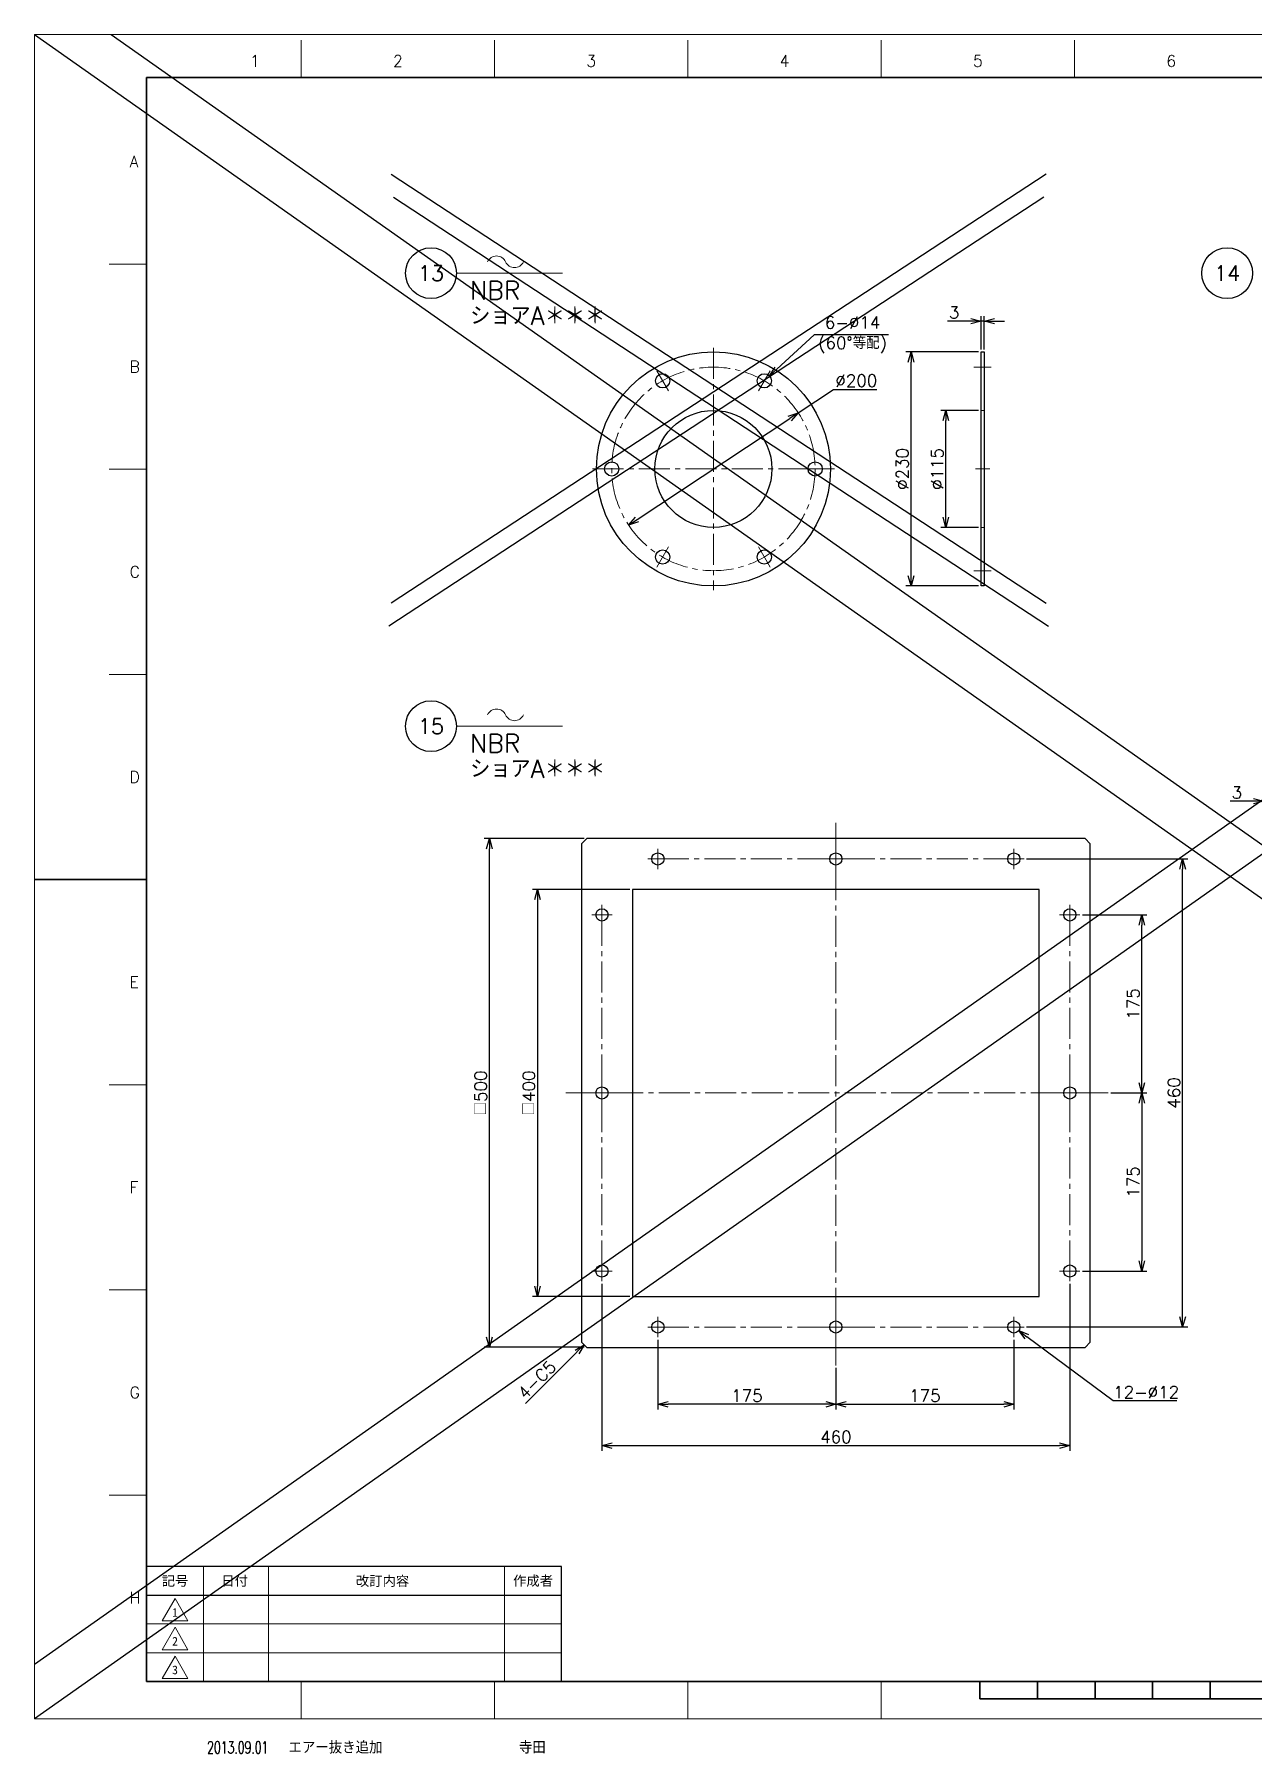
# Model space of a CAD drawing. Header units: millimetres. Extents: x 0 to 4931, y -34 to 1655.
# Drawn here: x 0 to 1198, y -34 to 1655 of the extents above; entities that cross this region are included whole.
import ezdxf
from ezdxf import colors
from ezdxf.entities.mleader import LeaderData, LeaderLine
from ezdxf.enums import TextEntityAlignment as Align
from ezdxf.math import Vec2, Vec3

# ---------------------------------------------------------------- set-up
doc = ezdxf.new("R2010")
doc.units = ezdxf.units.MM
doc.header["$LTSCALE"] = 1.6
doc.header["$PDMODE"] = 99
doc.header["$PDSIZE"] = 1
doc.linetypes.add('CENTER2', pattern=[28.575, 19.05, -3.175, 3.175, -3.175])
doc.linetypes.add('HIDDEN', pattern=[9.525, 6.35, -3.175])
for name, color, linetype, lineweight in [('01_NORMAL', 7, 'Continuous', 25), ('04_HIDDEN', 2, 'HIDDEN', 13), ('05_CENTER', 4, 'CENTER2', 13), ('07_寸法線', 3, 'Continuous', 9), ('08_DIM', 3, 'Continuous', 13), ('90_FRAME', 5, 'Continuous', 35)]:
    doc.layers.add(name, color=color, linetype=linetype, lineweight=lineweight)
doc.layers.add('10_DRAFT', color=8, linetype='Continuous', lineweight=0, plot=False)
doc.layers.add('91_BLANK', color=5, linetype='Continuous', lineweight=0, plot=False)
doc.styles.add('KSS_TXT', font='txt.shx', dxfattribs={"bigfont": 'extfont2.shx'})
doc.styles.add('MS_G', font='MS Gothic.ttf')
doc.styles.get("Standard").update_dxf_attribs({"font": 'txt.shx', "bigfont": 'extfont2.shx'})
doc.styles.add('表題用', font='MS PGothic.ttf')
doc.dimstyles.new('KSS_DIM', dxfattribs={"dimscale": 4, "dimtxt": 3, "dimasz": 2.5, "dimexe": 1.25, "dimexo": 0.625, "dimtad": 1, "dimdsep": 46, "dimtxsty": 'KSS_TXT', "dimblk": 'OPEN30', "dimcen": 0, "dimazin": 2, "dimtfac": 0.75, "dimtmove": 0, "dimatfit": 3, "dimldrblk": 'OPEN30', "dimfxl": 1.25, "dimtolj": 1, "dimarcsym": 0})
doc.dimstyles.new('KSS_DIM$3', dxfattribs={"dimscale": 4, "dimtxt": 3, "dimasz": 2.5, "dimexe": 1.25, "dimexo": 0.625, "dimtad": 1, "dimtih": 1, "dimtoh": 1, "dimdsep": 46, "dimtxsty": 'KSS_TXT', "dimblk": 'OPEN30', "dimcen": 0, "dimazin": 2, "dimtfac": 0.75, "dimtofl": 0, "dimtmove": 0, "dimatfit": 3, "dimldrblk": 'OPEN30', "dimfxl": 1.25, "dimtolj": 1, "dimarcsym": 0})

# ---------------------------------------------------------------- blocks, each defined once
blk = doc.blocks.new('AM_BALLOON1')
at = {"transparency": 16777216}
blk.add_circle((0, 0), 5, dxfattribs=at)
blk.add_attdef('B_NUMBER', text='', height=3, dxfattribs=at).set_placement((0, 0), align=Align.MIDDLE_CENTER)
blk = doc.blocks.new('_OPEN')
at = {"color": 0, "linetype": 'ByBlock'}
for p, q in [((-1, 0.17), (0, 0)), ((0, 0), (-1, -0.17)), ((0, 0), (-1, 0))]:
    blk.add_line(p, q, dxfattribs=at)
blk = doc.blocks.new('p1ba05')
for centre, start, end in [((-2.95, 0.29), 24.2276, 155.5758), ((0, 1.62), 204.2276, 335.5758)]:
    blk.add_arc(centre, 1.62, start, end)
blk = doc.blocks.new('_Open30')
at = {"color": 0, "linetype": 'ByBlock', "lineweight": -2}
for p, q in [((-1, 0.27), (0, 0)), ((0, 0), (-1, -0.27)), ((0, 0), (-1, 0))]:
    blk.add_line(p, q, dxfattribs=at)
blk = doc.blocks.new('*D147')
at = {"layer": '08_DIM', "color": 0, "lineweight": -2, "transparency": 16777216}
for p, q in [((1030.6, 790.1), (1093.9, 790.1)), ((1088.9, 625.1), (1088.9, 780.1)), ((1058.3, 615.1), (1093.9, 615.1))]:
    blk.add_line(p, q, dxfattribs=at)
at = {"layer": 'Defpoints', "color": 0, "transparency": 16777216}
for p in [(1028.1, 790.1), (1088.9, 790.1), (1055.8, 615.1)]:
    blk.add_point(p, dxfattribs=at)
at = {"layer": '08_DIM', "color": 0, "lineweight": -2, "transparency": 16777216, "xscale": 10, "yscale": 10, "zscale": 10}
for p, rotation in [((1088.9, 790.1), 90), ((1088.9, 615.1), 270)]:
    blk.add_blockref('_Open30', p, dxfattribs=dict(at, rotation=rotation))
at = {"layer": '08_DIM', "color": 0, "transparency": 16777216, "insert": (1080.4, 702.6), "char_height": 12, "attachment_point": 5, "rotation": 90, "style": 'KSS_TXT'}
blk.add_mtext('\\A1;175', dxfattribs=at)
blk = doc.blocks.new('*D148')
at = {"layer": '08_DIM', "color": 0, "lineweight": -2, "transparency": 16777216}
for p, q in [((1058.3, 615.1), (1093.9, 615.1)), ((1088.9, 605.1), (1088.9, 450.1)), ((1030.6, 440.1), (1093.9, 440.1))]:
    blk.add_line(p, q, dxfattribs=at)
at = {"layer": 'Defpoints', "color": 0, "transparency": 16777216}
for p in [(1055.8, 615.1), (1028.1, 440.1), (1088.9, 440.1)]:
    blk.add_point(p, dxfattribs=at)
at = {"layer": '08_DIM', "color": 0, "lineweight": -2, "transparency": 16777216, "xscale": 10, "yscale": 10, "zscale": 10}
for p, rotation in [((1088.9, 615.1), 90), ((1088.9, 440.1), 270)]:
    blk.add_blockref('_Open30', p, dxfattribs=dict(at, rotation=rotation))
at = {"layer": '08_DIM', "color": 0, "transparency": 16777216, "insert": (1080.4, 527.6), "char_height": 12, "attachment_point": 5, "rotation": 90, "style": 'KSS_TXT'}
blk.add_mtext('\\A1;175', dxfattribs=at)
blk = doc.blocks.new('*D149')
at = {"layer": '08_DIM', "color": 0, "lineweight": -2, "transparency": 16777216}
for p, q in [((975.6, 845.1), (1134, 845.1)), ((1129, 395.1), (1129, 835.1)), ((975.6, 385.1), (1134, 385.1))]:
    blk.add_line(p, q, dxfattribs=at)
at = {"layer": 'Defpoints', "color": 0, "transparency": 16777216}
for p in [(973.1, 845.1), (1129, 845.1), (973.1, 385.1)]:
    blk.add_point(p, dxfattribs=at)
at = {"layer": '08_DIM', "color": 0, "lineweight": -2, "transparency": 16777216, "xscale": 10, "yscale": 10, "zscale": 10}
for p, rotation in [((1129, 845.1), 90), ((1129, 385.1), 270)]:
    blk.add_blockref('_Open30', p, dxfattribs=dict(at, rotation=rotation))
at = {"layer": '08_DIM', "color": 0, "transparency": 16777216, "insert": (1120.5, 615.1), "char_height": 12, "attachment_point": 5, "rotation": 90, "style": 'KSS_TXT'}
blk.add_mtext('\\A1;460', dxfattribs=at)
blk = doc.blocks.new('*D150')
at = {"layer": '08_DIM', "color": 0, "lineweight": -2, "transparency": 16777216}
for p, q in [((613.1, 372.6), (613.1, 304.1)), ((788.1, 344.8), (788.1, 304.1)), ((778.1, 309.1), (623.1, 309.1))]:
    blk.add_line(p, q, dxfattribs=at)
at = {"layer": 'Defpoints', "color": 0, "transparency": 16777216}
for p in [(613.1, 375.1), (788.1, 347.3), (613.1, 309.1)]:
    blk.add_point(p, dxfattribs=at)
at = {"layer": '08_DIM', "color": 0, "lineweight": -2, "transparency": 16777216, "xscale": 10, "yscale": 10, "zscale": 10, "rotation": 180}
blk.add_blockref('_Open30', (613.1, 309.1), dxfattribs=at)
at = {"layer": '08_DIM', "color": 0, "lineweight": -2, "transparency": 16777216, "xscale": 10, "yscale": 10, "zscale": 10}
blk.add_blockref('_Open30', (788.1, 309.1), dxfattribs=at)
at = {"layer": '08_DIM', "color": 0, "transparency": 16777216, "insert": (700.6, 317.6), "char_height": 12, "attachment_point": 5, "style": 'KSS_TXT'}
blk.add_mtext('\\A1;175', dxfattribs=at)
blk = doc.blocks.new('*D151')
at = {"layer": '08_DIM', "color": 0, "lineweight": -2, "transparency": 16777216}
for p, q in [((963.1, 372.6), (963.1, 304.1)), ((788.1, 344.8), (788.1, 304.1)), ((798.1, 309.1), (953.1, 309.1))]:
    blk.add_line(p, q, dxfattribs=at)
at = {"layer": 'Defpoints', "color": 0, "transparency": 16777216}
for p in [(963.1, 375.1), (788.1, 347.3), (963.1, 309.1)]:
    blk.add_point(p, dxfattribs=at)
at = {"layer": '08_DIM', "color": 0, "lineweight": -2, "transparency": 16777216, "xscale": 10, "yscale": 10, "zscale": 10, "rotation": 180}
blk.add_blockref('_Open30', (788.1, 309.1), dxfattribs=at)
at = {"layer": '08_DIM', "color": 0, "lineweight": -2, "transparency": 16777216, "xscale": 10, "yscale": 10, "zscale": 10}
blk.add_blockref('_Open30', (963.1, 309.1), dxfattribs=at)
at = {"layer": '08_DIM', "color": 0, "transparency": 16777216, "insert": (875.6, 317.6), "char_height": 12, "attachment_point": 5, "style": 'KSS_TXT'}
blk.add_mtext('\\A1;175', dxfattribs=at)
blk = doc.blocks.new('*D152')
at = {"layer": '08_DIM', "color": 0, "lineweight": -2, "transparency": 16777216}
for p, q in [((558.1, 427.6), (558.1, 263.5)), ((1018.1, 427.6), (1018.1, 263.5)), ((568.1, 268.5), (1008.1, 268.5))]:
    blk.add_line(p, q, dxfattribs=at)
at = {"layer": 'Defpoints', "color": 0, "transparency": 16777216}
for p in [(558.1, 430.1), (1018.1, 430.1), (1018.1, 268.5)]:
    blk.add_point(p, dxfattribs=at)
at = {"layer": '08_DIM', "color": 0, "lineweight": -2, "transparency": 16777216, "xscale": 10, "yscale": 10, "zscale": 10, "rotation": 180}
blk.add_blockref('_Open30', (558.1, 268.5), dxfattribs=at)
at = {"layer": '08_DIM', "color": 0, "lineweight": -2, "transparency": 16777216, "xscale": 10, "yscale": 10, "zscale": 10}
blk.add_blockref('_Open30', (1018.1, 268.5), dxfattribs=at)
at = {"layer": '08_DIM', "color": 0, "transparency": 16777216, "insert": (788.1, 277), "char_height": 12, "attachment_point": 5, "style": 'KSS_TXT'}
blk.add_mtext('\\A1;460', dxfattribs=at)
blk = doc.blocks.new('*D153')
at = {"layer": '08_DIM', "color": 0, "lineweight": -2, "transparency": 16777216}
for p, q in [((585.6, 815.1), (489.7, 815.1)), ((494.7, 805.1), (494.7, 425.1)), ((585.6, 415.1), (489.7, 415.1))]:
    blk.add_line(p, q, dxfattribs=at)
at = {"layer": 'Defpoints', "color": 0, "transparency": 16777216}
for p in [(588.1, 815.1), (494.7, 415.1), (588.1, 415.1)]:
    blk.add_point(p, dxfattribs=at)
at = {"layer": '08_DIM', "color": 0, "lineweight": -2, "transparency": 16777216, "xscale": 10, "yscale": 10, "zscale": 10}
for p, rotation in [((494.7, 815.1), 90), ((494.7, 415.1), 270)]:
    blk.add_blockref('_Open30', p, dxfattribs=dict(at, rotation=rotation))
at = {"layer": '08_DIM', "color": 0, "transparency": 16777216, "insert": (486.2, 615.1), "char_height": 12, "attachment_point": 5, "rotation": 90, "style": 'KSS_TXT'}
blk.add_mtext('\\A1;□400', dxfattribs=at)
blk = doc.blocks.new('*D154')
at = {"layer": '08_DIM', "color": 0, "lineweight": -2, "transparency": 16777216}
for p, q in [((540.6, 865.1), (442.4, 865.1)), ((447.4, 375.1), (447.4, 855.1)), ((540.6, 365.1), (442.4, 365.1))]:
    blk.add_line(p, q, dxfattribs=at)
at = {"layer": 'Defpoints', "color": 0, "transparency": 16777216}
for p in [(447.4, 865.1), (543.1, 865.1), (543.1, 365.1)]:
    blk.add_point(p, dxfattribs=at)
at = {"layer": '08_DIM', "color": 0, "lineweight": -2, "transparency": 16777216, "xscale": 10, "yscale": 10, "zscale": 10}
for p, rotation in [((447.4, 865.1), 90), ((447.4, 365.1), 270)]:
    blk.add_blockref('_Open30', p, dxfattribs=dict(at, rotation=rotation))
at = {"layer": '08_DIM', "color": 0, "transparency": 16777216, "insert": (438.9, 615.1), "char_height": 12, "attachment_point": 5, "rotation": 90, "style": 'KSS_TXT'}
blk.add_mtext('\\A1;□500', dxfattribs=at)
blk = doc.blocks.new('*D155')
at = {"layer": '08_DIM', "color": 0, "lineweight": -2, "transparency": 16777216}
for p, q in [((1198.8, 901.9), (1175.8, 901.9)), ((1208.8, 867.6), (1208.8, 906.9)), ((1211.8, 901.9), (1208.8, 901.9)), ((1211.8, 867.6), (1211.8, 906.9)), ((1221.8, 901.9), (1231.8, 901.9))]:
    blk.add_line(p, q, dxfattribs=at)
at = {"layer": 'Defpoints', "color": 0, "transparency": 16777216}
for p in [(1208.8, 901.9), (1208.8, 865.1), (1211.8, 865.1)]:
    blk.add_point(p, dxfattribs=at)
at = {"layer": '08_DIM', "color": 0, "lineweight": -2, "transparency": 16777216, "xscale": 10, "yscale": 10, "zscale": 10}
blk.add_blockref('_Open30', (1208.8, 901.9), dxfattribs=at)
at = {"layer": '08_DIM', "color": 0, "lineweight": -2, "transparency": 16777216, "xscale": 10, "yscale": 10, "zscale": 10, "rotation": 180}
blk.add_blockref('_Open30', (1211.8, 901.9), dxfattribs=at)
at = {"layer": '08_DIM', "color": 0, "transparency": 16777216, "insert": (1182.3, 910.4), "char_height": 12, "attachment_point": 5, "style": 'KSS_TXT'}
blk.add_mtext('\\A1;3', dxfattribs=at)
blk = doc.blocks.new('*D166')
at = {"layer": '08_DIM', "color": 0, "lineweight": -2, "transparency": 16777216}
for p, q in [((1060.7, 312.5), (975.9, 375.5)), ((1123.2, 312.5), (1060.7, 312.5))]:
    blk.add_line(p, q, dxfattribs=at)
at = {"layer": 'Defpoints', "color": 0, "transparency": 16777216}
for p in [(958.3, 388.7), (967.9, 381.5)]:
    blk.add_point(p, dxfattribs=at)
at = {"layer": '08_DIM', "color": 0, "lineweight": -2, "transparency": 16777216, "xscale": 10, "yscale": 10, "zscale": 10, "rotation": 143.3465604900613}
blk.add_blockref('_Open30', (967.9, 381.5), dxfattribs=at)
at = {"layer": '08_DIM', "color": 0, "transparency": 16777216, "insert": (1093.2, 321), "char_height": 12, "attachment_point": 5, "style": 'KSS_TXT'}
blk.add_mtext('\\A1;12-%%C12', dxfattribs=at)
blk = doc.blocks.new('*D167')
at = {"layer": '08_DIM', "color": 0, "lineweight": -2, "transparency": 16777216}
for p, q in [((928.4, 1285.9), (891.2, 1285.9)), ((896.2, 1180.9), (896.2, 1275.9)), ((928.4, 1170.9), (891.2, 1170.9))]:
    blk.add_line(p, q, dxfattribs=at)
at = {"layer": 'Defpoints', "color": 0, "transparency": 16777216}
for p in [(896.2, 1285.9), (930.9, 1285.9), (930.9, 1170.9)]:
    blk.add_point(p, dxfattribs=at)
at = {"layer": '08_DIM', "color": 0, "lineweight": -2, "transparency": 16777216, "xscale": 10, "yscale": 10, "zscale": 10}
for p, rotation in [((896.2, 1285.9), 90), ((896.2, 1170.9), 270)]:
    blk.add_blockref('_Open30', p, dxfattribs=dict(at, rotation=rotation))
at = {"layer": '08_DIM', "color": 0, "transparency": 16777216, "insert": (887.7, 1228.4), "char_height": 12, "attachment_point": 5, "rotation": 90, "style": 'KSS_TXT'}
blk.add_mtext('\\A1;%%C115', dxfattribs=at)
blk = doc.blocks.new('*D168')
at = {"layer": '08_DIM', "color": 0, "lineweight": -2, "transparency": 16777216}
for p, q in [((928.4, 1343.4), (857, 1343.4)), ((862, 1123.4), (862, 1333.4)), ((928.4, 1113.4), (857, 1113.4))]:
    blk.add_line(p, q, dxfattribs=at)
at = {"layer": 'Defpoints', "color": 0, "transparency": 16777216}
for p in [(862, 1343.4), (930.9, 1343.4), (930.9, 1113.4)]:
    blk.add_point(p, dxfattribs=at)
at = {"layer": '08_DIM', "color": 0, "lineweight": -2, "transparency": 16777216, "xscale": 10, "yscale": 10, "zscale": 10}
for p, rotation in [((862, 1343.4), 90), ((862, 1113.4), 270)]:
    blk.add_blockref('_Open30', p, dxfattribs=dict(at, rotation=rotation))
at = {"layer": '08_DIM', "color": 0, "transparency": 16777216, "insert": (853.5, 1228.4), "char_height": 12, "attachment_point": 5, "rotation": 90, "style": 'KSS_TXT'}
blk.add_mtext('\\A1;%%C230', dxfattribs=at)
blk = doc.blocks.new('*D169')
at = {"layer": '08_DIM', "color": 0, "lineweight": -2, "transparency": 16777216}
for p, q in [((920.9, 1373.7), (897.9, 1373.7)), ((930.9, 1345.9), (930.9, 1378.7)), ((933.9, 1373.7), (930.9, 1373.7)), ((933.9, 1345.9), (933.9, 1378.7)), ((943.9, 1373.7), (953.9, 1373.7))]:
    blk.add_line(p, q, dxfattribs=at)
at = {"layer": 'Defpoints', "color": 0, "transparency": 16777216}
for p in [(930.9, 1373.7), (930.9, 1343.4), (933.9, 1343.4)]:
    blk.add_point(p, dxfattribs=at)
at = {"layer": '08_DIM', "color": 0, "lineweight": -2, "transparency": 16777216, "xscale": 10, "yscale": 10, "zscale": 10}
blk.add_blockref('_Open30', (930.9, 1373.7), dxfattribs=at)
at = {"layer": '08_DIM', "color": 0, "lineweight": -2, "transparency": 16777216, "xscale": 10, "yscale": 10, "zscale": 10, "rotation": 180}
blk.add_blockref('_Open30', (933.9, 1373.7), dxfattribs=at)
at = {"layer": '08_DIM', "color": 0, "transparency": 16777216, "insert": (904.4, 1382.2), "char_height": 12, "attachment_point": 5, "style": 'KSS_TXT'}
blk.add_mtext('\\A1;3', dxfattribs=at)
blk = doc.blocks.new('*D173')
at = {"layer": '08_DIM', "color": 0, "lineweight": -2, "transparency": 16777216}
for p, q in [((766.6, 1360.3), (730.1, 1326.6)), ((839.9, 1360.3), (766.6, 1360.3))]:
    blk.add_line(p, q, dxfattribs=at)
at = {"layer": 'Defpoints', "color": 0, "transparency": 16777216}
for p in [(722.8, 1319.8), (712.5, 1310.3)]:
    blk.add_point(p, dxfattribs=at)
at = {"layer": '08_DIM', "color": 0, "lineweight": -2, "transparency": 16777216, "xscale": 10, "yscale": 10, "zscale": 10, "rotation": 222.8145665575366}
blk.add_blockref('_Open30', (722.8, 1319.8), dxfattribs=at)
at = {"layer": '08_DIM', "color": 0, "transparency": 16777216, "insert": (804.5, 1360.3), "char_height": 12, "attachment_point": 5, "style": 'KSS_TXT'}
blk.add_mtext('\\A1;6-%%C14\\P(60°等配)', dxfattribs=at)
blk = doc.blocks.new('*D175')
at = {"layer": '08_DIM', "color": 0, "lineweight": -2, "transparency": 16777216}
for p, q in [((751, 1283.6), (785.7, 1306.6)), ((785.7, 1306.6), (828.2, 1306.6)), ((592.6, 1178.7), (742.7, 1278.1))]:
    blk.add_line(p, q, dxfattribs=at)
at = {"layer": 'Defpoints', "color": 0, "transparency": 16777216}
for p in [(751, 1283.6), (584.3, 1173.2)]:
    blk.add_point(p, dxfattribs=at)
at = {"layer": '08_DIM', "color": 0, "lineweight": -2, "transparency": 16777216, "xscale": 10, "yscale": 10, "zscale": 10}
for p, rotation in [((751, 1283.6), 33.51777774114959), ((584.3, 1173.2), 213.5177777411496)]:
    blk.add_blockref('_Open30', p, dxfattribs=dict(at, rotation=rotation))
at = {"layer": '08_DIM', "color": 0, "transparency": 16777216, "insert": (808.2, 1315.1), "char_height": 12, "attachment_point": 5, "style": 'KSS_TXT'}
blk.add_mtext('\\A1;%%C200', dxfattribs=at)
blk = doc.blocks.new('*D178')
at = {"layer": '08_DIM', "color": 0, "lineweight": -2, "transparency": 16777216}
blk.add_line((533.5, 360.5), (482.8, 309.8), dxfattribs=at)
at = {"layer": 'Defpoints', "color": 0, "transparency": 16777216}
for p in [(540.6, 367.6), (459.6, 286.6), (459.6, 286.6)]:
    blk.add_point(p, dxfattribs=at)
at = {"layer": '08_DIM', "color": 0, "lineweight": -2, "transparency": 16777216, "xscale": 10, "yscale": 10, "zscale": 10, "rotation": 44.99999999999979}
blk.add_blockref('_Open30', (540.6, 367.6), dxfattribs=at)
at = {"layer": '08_DIM', "color": 0, "transparency": 16777216, "insert": (494.1, 333.1), "char_height": 12, "attachment_point": 5, "rotation": 45, "style": 'KSS_TXT'}
blk.add_mtext('\\A1;4-C5', dxfattribs=at)

msp = doc.modelspace()

# ---------------------------------------------------------------- linework, layer by layer
at = {"color": 3}
for points in [[(930.898, 1343.412), (933.898, 1343.412), (933.898, 1113.412), (930.898, 1113.412)], [(543.085, 365.077), (1033.085, 365.077), (1038.085, 370.077), (1038.085, 860.077), (1033.085, 865.077), (543.085, 865.077), (538.085, 860.077), (538.085, 370.077)], [(588.085, 415.077), (988.085, 415.077), (988.085, 815.077), (588.085, 815.077)]]:
    msp.add_lwpolyline(points, close=True, dxfattribs=at)
for centre, radius in [((667.677, 1228.412), 115), ((617.677, 1315.015), 7), ((717.677, 1315.015), 7), ((667.677, 1228.412), 57.5), ((567.677, 1228.412), 7), ((767.677, 1228.412), 7), ((617.677, 1141.81), 7), ((717.677, 1141.81), 7), ((613.085, 845.077), 6), ((788.085, 845.077), 6), ((963.085, 845.077), 6), ((558.085, 790.077), 6), ((1018.085, 790.077), 6), ((558.085, 615.077), 6), ((1018.085, 615.077), 6), ((558.085, 440.077), 6), ((1018.085, 440.077), 6), ((613.085, 385.077), 6), ((788.085, 385.077), 6), ((963.085, 385.077), 6)]:
    msp.add_circle(centre, radius, dxfattribs=at)
at = {"layer": '01_NORMAL'}
for p, q in [((0, 1655.492), (2352.09, 0)), ((2352.09, 1655.492), (0, 0)), ((2276.442, 1655.492), (0, 53.245)), ((75.649, 1655.492), (2352.09, 53.245)), ((350.883, 1518.128), (994.932, 1096.502)), ((994.932, 1518.128), (350.883, 1096.502)), ((992.664, 1495.46), (348.616, 1073.834)), ((353.151, 1495.46), (997.2, 1073.834))]:
    msp.add_line(p, q, dxfattribs=at)
at = {"layer": '04_HIDDEN', "color": 3}
for p, q in [((930.898, 1285.912), (933.898, 1285.912)), ((930.898, 1170.912), (933.898, 1170.912))]:
    msp.add_line(p, q, dxfattribs=at)
at = {"layer": '05_CENTER'}
for p, q in [((667.677, 1347.412), (667.677, 1109.412)), ((623.433, 1305.045), (611.921, 1324.985)), ((711.921, 1305.045), (723.433, 1324.985)), ((923.826, 1328.412), (940.841, 1328.412)), ((548.677, 1228.412), (786.677, 1228.412)), ((579.189, 1228.412), (556.165, 1228.412)), ((756.165, 1228.412), (779.189, 1228.412)), ((939.556, 1228.412), (925.239, 1228.412)), ((623.433, 1151.78), (611.921, 1131.84)), ((711.921, 1151.78), (723.433, 1131.84)), ((923.826, 1128.412), (940.841, 1128.412)), ((788.085, 347.318), (788.085, 882.836)), ((603.085, 845.077), (623.085, 845.077)), ((613.085, 835.077), (613.085, 855.077)), ((613.085, 845.077), (963.085, 845.077)), ((778.085, 845.077), (798.085, 845.077)), ((788.085, 835.077), (788.085, 855.077)), ((953.085, 845.077), (973.085, 845.077)), ((963.085, 835.077), (963.085, 855.077)), ((558.085, 800.077), (558.085, 780.077)), ((1018.085, 800.077), (1018.085, 780.077)), ((568.085, 790.077), (548.085, 790.077)), ((558.085, 790.077), (558.085, 440.077)), ((1008.085, 790.077), (1028.085, 790.077)), ((1018.085, 790.077), (1018.085, 440.077)), ((1055.844, 615.077), (520.326, 615.077)), ((568.085, 615.077), (548.085, 615.077)), ((558.085, 625.077), (558.085, 605.077)), ((1008.085, 615.077), (1028.085, 615.077)), ((1018.085, 625.077), (1018.085, 605.077)), ((568.085, 440.077), (548.085, 440.077)), ((558.085, 450.077), (558.085, 430.077)), ((1008.085, 440.077), (1028.085, 440.077)), ((1018.085, 450.077), (1018.085, 430.077)), ((613.085, 395.077), (613.085, 375.077)), ((788.085, 395.077), (788.085, 375.077)), ((963.085, 395.077), (963.085, 375.077)), ((603.085, 385.077), (623.085, 385.077)), ((613.085, 385.077), (963.085, 385.077)), ((778.085, 385.077), (798.085, 385.077)), ((953.085, 385.077), (973.085, 385.077))]:
    msp.add_line(p, q, dxfattribs=at)
msp.add_circle((667.677, 1228.412), 100, dxfattribs=at)
at = {"layer": '08_DIM'}
for p, q in [((415.051, 1420.761), (519.175, 1420.761)), ((415.051, 975.517), (519.175, 975.517))]:
    msp.add_line(p, q, dxfattribs=at)
at = {"layer": '10_DRAFT'}
msp.add_line((930.898, 1228.412), (933.898, 1228.412), dxfattribs=at)
at = {"layer": '90_FRAME', "color": 4, "lineweight": 13}
for p, q in [((262.346, 1613), (262.346, 1649.812)), ((452.437, 1613), (452.437, 1649.812)), ((642.528, 1613), (642.528, 1649.812)), ((832.619, 1613), (832.619, 1649.812)), ((1022.71, 1613), (1022.71, 1649.812)), ((110.322, 1429.72), (73.51, 1429.72)), ((110.322, 1228.088), (73.51, 1228.088)), ((110.322, 1026.456), (73.51, 1026.456)), ((110.322, 623.192), (73.51, 623.192)), ((110.322, 421.56), (73.51, 421.56)), ((110.322, 219.928), (73.51, 219.928)), ((262.346, 0), (262.346, 36.647)), ((452.437, 0), (452.437, 36.647)), ((642.528, 0), (642.528, 36.647)), ((832.619, 0), (832.619, 36.647))]:
    msp.add_line(p, q, dxfattribs=at)
at = {"layer": '90_FRAME'}
for p, q in [((0, 824.824), (110.322, 824.824)), ((929.632, 19.657), (929.632, 36.647)), ((986.266, 19.657), (986.266, 36.647)), ((1042.899, 19.657), (1042.899, 36.647)), ((1099.533, 19.657), (1099.533, 36.647)), ((1156.167, 19.657), (1156.167, 36.647)), ((929.632, 19.657), (1495.969, 19.657))]:
    msp.add_line(p, q, dxfattribs=at)
at = {"layer": '90_FRAME', "color": 0, "lineweight": 13}
for p, q in [((166.322, 36.647), (166.322, 149.79)), ((230.322, 36.647), (230.322, 149.79)), ((462.322, 36.647), (462.322, 149.79)), ((110.322, 93.219), (518.322, 93.219)), ((110.322, 64.933), (518.322, 64.933))]:
    msp.add_line(p, q, dxfattribs=at)
at = {"layer": '90_FRAME', "color": 0, "lineweight": 25}
msp.add_line((110.322, 121.504), (518.322, 121.504), dxfattribs=at)
at = {"layer": '90_FRAME'}
msp.add_lwpolyline([(110.322, 36.647), (2315.279, 36.647), (2315.279, 1613), (110.322, 1613)], close=True, dxfattribs=at)
at = {"layer": '90_FRAME', "color": 0, "lineweight": 25}
msp.add_lwpolyline([(110.322, 36.647), (518.322, 36.647), (518.322, 149.79), (110.322, 149.79)], close=True, dxfattribs=at)
at = {"layer": '90_FRAME', "color": 0, "lineweight": 13}
for points in [[(125.594, 96.223), (138.322, 118.269), (151.051, 96.223), (125.594, 96.223)], [(125.594, 67.937), (138.322, 89.984), (151.051, 67.937), (125.594, 67.937)], [(125.594, 39.652), (138.322, 61.698), (151.051, 39.652), (125.594, 39.652)]]:
    msp.add_lwpolyline(points, dxfattribs=at)
at = {"layer": '91_BLANK'}
msp.add_lwpolyline([(0, 0), (2352.09, 0), (2352.09, 1655.492), (0, 1655.492)], close=True, dxfattribs=at)

# ---------------------------------------------------------------- block references
at = {"layer": '08_DIM', "xscale": 6, "yscale": 6, "zscale": 6}
for p in [(472.112, 1426.231), (472.112, 980.988)]:
    msp.add_blockref('p1ba05', p, dxfattribs=at)

# ---------------------------------------------------------------- texts
at = {"layer": '08_DIM', "style": 'KSS_TXT'}
for s, p in [('NBR', (428.503, 1394.981)), ('ショアA＊＊＊', (428.503, 1369.903)), ('NBR', (428.503, 949.738)), ('ショアA＊＊＊', (428.503, 924.66))]:
    msp.add_text(s, height=18, dxfattribs=at).set_placement(p)
at = {"layer": '90_FRAME', "color": 0, "lineweight": 13, "style": 'KSS_TXT'}
for s, p in [('1', (216.91, 1620.332)), ('2', (357.392, 1620.332)), ('3', (547.482, 1620.332)), ('4', (737.573, 1620.332)), ('5', (927.664, 1620.332)), ('6', (1117.755, 1620.332))]:
    msp.add_text(s, height=11.36, dxfattribs=at).set_placement(p, align=Align.BOTTOM_CENTER)
for s, p in [('A', (93.599, 1530.536)), ('B', (93.599, 1328.904)), ('C', (93.599, 1127.272)), ('D', (93.599, 925.64)), ('E', (93.599, 724.008)), ('F', (93.599, 522.376)), ('G', (93.599, 320.744)), ('H', (93.599, 119.111))]:
    msp.add_text(s, height=11.36, dxfattribs=at).set_placement(p, align=Align.MIDDLE_LEFT)
at = {"layer": '90_FRAME', "color": 0, "style": '表題用'}
for s, p in [('記号', (138.322, 135.647)), ('日付', (196.948, 135.647)), ('作成者', (490.322, 135.647))]:
    msp.add_text(s, height=9.6, dxfattribs=at).set_placement(p, align=Align.MIDDLE_CENTER)
msp.add_text('改訂内容', height=9.6, dxfattribs=at).set_placement((342.322, 135.647), align=Align.MIDDLE)
at = {"layer": '90_FRAME', "color": 0, "lineweight": 13, "style": 'MS_G'}
for s, p in [('1', (138.322, 104.533)), ('2', (138.322, 76.247)), ('3', (138.322, 47.962))]:
    msp.add_text(s, height=8.486, dxfattribs=at).set_placement(p, align=Align.MIDDLE)
at = {"layer": '90_FRAME', "color": 3, "lineweight": 13, "width": 0.65}
msp.add_text('2013.09.01', height=12, dxfattribs=at).set_placement((169.907, -34.168))
at = {"layer": '90_FRAME', "color": 3, "lineweight": 13}
for s, p in [('エアー抜き追加', (249.873, -34.168)), ('寺田', (476.42, -34.168))]:
    msp.add_text(s, height=12, dxfattribs=at).set_placement(p)

# ---------------------------------------------------------------- dimensions: what is measured, and where the dimension line sits
at = {"layer": '08_DIM'}
for base, p1, p2, picture, middle in [((930.898, 1373.713), (933.898, 1343.412), (930.898, 1343.412), '*D169', (904.398, 1382.213)), ((1208.811, 901.918), (1211.811, 865.077), (1208.811, 865.077), '*D155', (1182.311, 910.418)), ((1018.085, 268.533), (558.085, 430.077), (1018.085, 430.077), '*D152', (788.085, 277.033)), ((613.085, 309.11), (788.085, 347.318), (613.085, 375.077), '*D150', (700.585, 317.619)), ((963.085, 309.11), (788.085, 347.318), (963.085, 375.077), '*D151', (875.585, 317.619))]:
    dim = msp.add_linear_dim(base=base, p1=p1, p2=p2, dimstyle='KSS_DIM', dxfattribs=at)
    dim.commit()
    dim.dimension.update_dxf_attribs({"geometry": picture, "text_midpoint": middle})
for p1, p2, text, override, picture, middle in [((712.542, 1310.258), (722.812, 1319.772), '6-<>', {"dimpost": '%%C<>\\X(60°等配)', "dimtix": 1}, '*D173', (804.5, 1360.341)), ((958.272, 388.659), (967.899, 381.495), '12-<>', {"dimpost": '%%C<>', "dimtix": 1}, '*D166', (1093.181, 312.454))]:
    dim = msp.add_diameter_dim_2p(p1=p1, p2=p2, text=text, dimstyle='KSS_DIM$3', override=override, dxfattribs=at)
    dim.commit()
    dim.dimension.update_dxf_attribs({"geometry": picture, "text_midpoint": middle, "dimtype": 163})
for base, p1, p2, text, picture, middle in [((861.989, 1343.412), (930.898, 1113.412), (930.898, 1343.412), '%%C<>', '*D168', (853.489, 1228.412)), ((896.196, 1285.912), (930.898, 1170.912), (930.898, 1285.912), '%%C<>', '*D167', (887.696, 1228.412)), ((447.366, 865.077), (543.085, 365.077), (543.085, 865.077), '□<>', '*D154', (438.866, 615.077)), ((494.749, 415.077), (588.085, 815.077), (588.085, 415.077), '□<>', '*D153', (486.249, 615.077))]:
    dim = msp.add_linear_dim(base=base, p1=p1, p2=p2, angle=90, text=text, dimstyle='KSS_DIM', dxfattribs=at)
    dim.commit()
    dim.dimension.update_dxf_attribs({"geometry": picture, "text_midpoint": middle})
dim = msp.add_diameter_dim_2p(p1=(584.306, 1173.193), p2=(751.049, 1283.632), dimstyle='KSS_DIM$3', override={"dimpost": '%%C<>', "dimtix": 1, "dimatfit": 2}, dxfattribs=at)
dim.commit()
dim.dimension.update_dxf_attribs({"geometry": '*D175', "text_midpoint": (808.152, 1306.551), "dimtype": 163})
for base, p1, p2, picture, middle in [((1128.971, 845.077), (973.085, 385.077), (973.085, 845.077), '*D149', (1120.471, 615.077)), ((1088.894, 790.077), (1055.844, 615.077), (1028.085, 790.077), '*D147', (1080.385, 702.577)), ((1088.894, 440.077), (1055.844, 615.077), (1028.085, 440.077), '*D148', (1080.385, 527.577))]:
    dim = msp.add_linear_dim(base=base, p1=p1, p2=p2, angle=90, dimstyle='KSS_DIM', dxfattribs=at)
    dim.commit()
    dim.dimension.update_dxf_attribs({"geometry": picture, "text_midpoint": middle})
dim = msp.add_aligned_dim(p1=(540.585, 367.577), p2=(459.597, 286.589), distance=0, text='4-C5', dimstyle='KSS_DIM', override={"dimse1": 1, "dimse2": 1, "dimsd2": 1}, dxfattribs=at)
dim.commit()
dim.dimension.update_dxf_attribs({"geometry": '*D178', "text_midpoint": (494.081, 333.093)})

# ---------------------------------------------------------------- leaders
at = {"layer": '07_寸法線'}
ml = msp.add_multileader_block('Standard', dxfattribs=at)
ml.set_content('AM_BALLOON1', color=256, scale=5)
ml.set_attribute('B_NUMBER', '15', width=0)
ml.set_leader_properties(color=256, linetype='ByLayer', lineweight=-1)
ml.set_arrow_properties(name='OPEN')
ml.build(insert=Vec2(0, 0))
ml.multileader.update_dxf_attribs({"leader_type": 0, "has_dogleg": 0, "text_right_attachment_type": 6, "dogleg_length": 0, "arrow_head_size": 10, "scale": 2.5, "block_connection_type": 1})
ctx = ml.context
ctx.base_point, ctx.scale, ctx.char_height, ctx.arrow_head_size, ctx.landing_gap_size, ctx.plane_origin = Vec3(3060.633, 1420.781), 2.5, 20, 10, 10, Vec3(3060.633, 1420.781)
ctx.right_attachment, ctx.attachment_type = 6, 1
notes = []
notes.append((ctx, [(0, (0, 0, 0), (0, 0), (1, 0), 1, [])]))
ctx.block.insert = Vec3(3060.633, 1420.781)
ml = msp.add_multileader_block('Standard', dxfattribs=at)
ml.set_content('AM_BALLOON1', color=256, scale=5)
ml.set_attribute('B_NUMBER', '16', width=0)
ml.set_leader_properties(color=256, linetype='ByLayer', lineweight=-1)
ml.set_arrow_properties(name='OPEN')
ml.build(insert=Vec2(0, 0))
ml.multileader.update_dxf_attribs({"leader_type": 0, "has_dogleg": 0, "text_right_attachment_type": 6, "dogleg_length": 0, "arrow_head_size": 10, "scale": 2.5, "block_connection_type": 1})
ctx = ml.context
ctx.base_point, ctx.scale, ctx.char_height, ctx.arrow_head_size, ctx.landing_gap_size, ctx.plane_origin = Vec3(3843.479, 1420.761), 2.5, 20, 10, 10, Vec3(3843.479, 1420.761)
ctx.right_attachment, ctx.attachment_type = 6, 1
notes.append((ctx, [(0, (0, 0, 0), (0, 0), (1, 0), 1, [])]))
ctx.block.insert = Vec3(3843.479, 1420.761)
ml = msp.add_multileader_block('Standard', dxfattribs=at)
ml.set_content('AM_BALLOON1', color=256, scale=5)
ml.set_attribute('B_NUMBER', '17', width=0)
ml.set_leader_properties(color=256, linetype='ByLayer', lineweight=-1)
ml.set_arrow_properties(name='OPEN')
ml.build(insert=Vec2(0, 0))
ml.multileader.update_dxf_attribs({"leader_type": 0, "has_dogleg": 0, "text_right_attachment_type": 6, "dogleg_length": 0, "arrow_head_size": 10, "scale": 2.5, "block_connection_type": 1})
ctx = ml.context
ctx.base_point, ctx.scale, ctx.char_height, ctx.arrow_head_size, ctx.landing_gap_size, ctx.plane_origin = Vec3(3060.633, 975.537), 2.5, 20, 10, 10, Vec3(3060.633, 975.537)
ctx.right_attachment, ctx.attachment_type = 6, 1
notes.append((ctx, [(0, (0, 0, 0), (0, 0), (1, 0), 1, [])]))
ctx.block.insert = Vec3(3060.633, 975.537)
ml = msp.add_multileader_block('Standard', dxfattribs=at)
ml.set_content('AM_BALLOON1', color=256, scale=5)
ml.set_attribute('B_NUMBER', '18', width=0)
ml.set_leader_properties(color=256, linetype='ByLayer', lineweight=-1)
ml.set_arrow_properties(name='OPEN')
ml.build(insert=Vec2(0, 0))
ml.multileader.update_dxf_attribs({"leader_type": 0, "has_dogleg": 0, "text_right_attachment_type": 6, "dogleg_length": 0, "arrow_head_size": 10, "scale": 2.5, "block_connection_type": 1})
ctx = ml.context
ctx.base_point, ctx.scale, ctx.char_height, ctx.arrow_head_size, ctx.landing_gap_size, ctx.plane_origin = Vec3(4077.83, 915.071), 2.5, 20, 10, 10, Vec3(4077.83, 915.071)
ctx.right_attachment, ctx.attachment_type = 6, 1
notes.append((ctx, [(0, (0, 0, 0), (0, 0), (1, 0), 1, [])]))
ctx.block.insert = Vec3(4077.83, 915.071)
at = {"layer": '08_DIM'}
ml = msp.add_multileader_block('Standard', dxfattribs=at)
ml.set_content('AM_BALLOON1', color=256, scale=5)
ml.set_attribute('B_NUMBER', '13', width=0)
ml.set_leader_properties(color=256, linetype='ByLayer', lineweight=-1)
ml.set_arrow_properties(name='OPEN')
ml.build(insert=Vec2(0, 0))
ml.multileader.update_dxf_attribs({"leader_type": 0, "has_dogleg": 0, "text_right_attachment_type": 6, "dogleg_length": 0, "arrow_head_size": 10, "scale": 2.5, "block_connection_type": 1})
ctx = ml.context
ctx.base_point, ctx.scale, ctx.char_height, ctx.arrow_head_size, ctx.landing_gap_size, ctx.plane_origin = Vec3(390.022, 1420.781), 2.5, 20, 10, 10, Vec3(390.022, 1420.781)
ctx.right_attachment, ctx.attachment_type = 6, 1
notes.append((ctx, [(0, (0, 0, 0), (0, 0), (1, 0), 1, [])]))
ctx.block.insert = Vec3(390.022, 1420.781)
ml = msp.add_multileader_block('Standard', dxfattribs=at)
ml.set_content('AM_BALLOON1', color=256, scale=5)
ml.set_attribute('B_NUMBER', '14', width=0)
ml.set_leader_properties(color=256, linetype='ByLayer', lineweight=-1)
ml.set_arrow_properties(name='OPEN')
ml.build(insert=Vec2(0, 0))
ml.multileader.update_dxf_attribs({"leader_type": 0, "has_dogleg": 0, "text_right_attachment_type": 6, "dogleg_length": 0, "arrow_head_size": 10, "scale": 2.5, "block_connection_type": 1})
ctx = ml.context
ctx.base_point, ctx.scale, ctx.char_height, ctx.arrow_head_size, ctx.landing_gap_size, ctx.plane_origin = Vec3(1172.839, 1420.781), 2.5, 20, 10, 10, Vec3(1172.839, 1420.781)
ctx.right_attachment, ctx.attachment_type = 6, 1
notes.append((ctx, [(0, (0, 0, 0), (0, 0), (1, 0), 1, [])]))
ctx.block.insert = Vec3(1172.839, 1420.781)
ml = msp.add_multileader_block('Standard', dxfattribs=at)
ml.set_content('AM_BALLOON1', color=256, scale=5)
ml.set_attribute('B_NUMBER', '15', width=0)
ml.set_leader_properties(color=256, linetype='ByLayer', lineweight=-1)
ml.set_arrow_properties(name='OPEN')
ml.build(insert=Vec2(0, 0))
ml.multileader.update_dxf_attribs({"leader_type": 0, "has_dogleg": 0, "text_right_attachment_type": 6, "dogleg_length": 0, "arrow_head_size": 10, "scale": 2.5, "block_connection_type": 1})
ctx = ml.context
ctx.base_point, ctx.scale, ctx.char_height, ctx.arrow_head_size, ctx.landing_gap_size, ctx.plane_origin = Vec3(390.022, 975.537), 2.5, 20, 10, 10, Vec3(390.022, 975.537)
ctx.right_attachment, ctx.attachment_type = 6, 1
notes.append((ctx, [(0, (0, 0, 0), (0, 0), (1, 0), 1, [])]))
ctx.block.insert = Vec3(390.022, 975.537)
ml = msp.add_multileader_block('Standard', dxfattribs=at)
ml.set_content('AM_BALLOON1', color=256, scale=5)
ml.set_attribute('B_NUMBER', '16', width=0)
ml.set_leader_properties(color=256, linetype='ByLayer', lineweight=-1)
ml.set_arrow_properties(name='OPEN')
ml.build(insert=Vec2(0, 0))
ml.multileader.update_dxf_attribs({"leader_type": 0, "has_dogleg": 0, "text_right_attachment_type": 6, "dogleg_length": 0, "arrow_head_size": 10, "scale": 2.5, "block_connection_type": 1})
ctx = ml.context
ctx.base_point, ctx.scale, ctx.char_height, ctx.arrow_head_size, ctx.landing_gap_size, ctx.plane_origin = Vec3(1407.219, 915.071), 2.5, 20, 10, 10, Vec3(1407.219, 915.071)
ctx.right_attachment, ctx.attachment_type = 6, 1
notes.append((ctx, [(0, (0, 0, 0), (0, 0), (1, 0), 1, [])]))
ctx.block.insert = Vec3(1407.219, 915.071)
for ctx, leaders in notes:
    for number, flags, end, landing, length, lines in leaders:
        leader = LeaderData()
        leader.index, (leader.has_last_leader_line, leader.has_dogleg_vector, leader.attachment_direction) = number, flags
        leader.last_leader_point, leader.dogleg_vector, leader.dogleg_length = Vec3(end), Vec3(landing), length
        for number, points, colour, breaks in lines:
            line = LeaderLine()
            line.index, line.vertices, line.color, line.breaks = number, Vec3.list(points), colors.encode_raw_color(colour), breaks
            leader.lines.append(line)
        ctx.leaders.append(leader)

doc.saveas('drawing.dxf')
